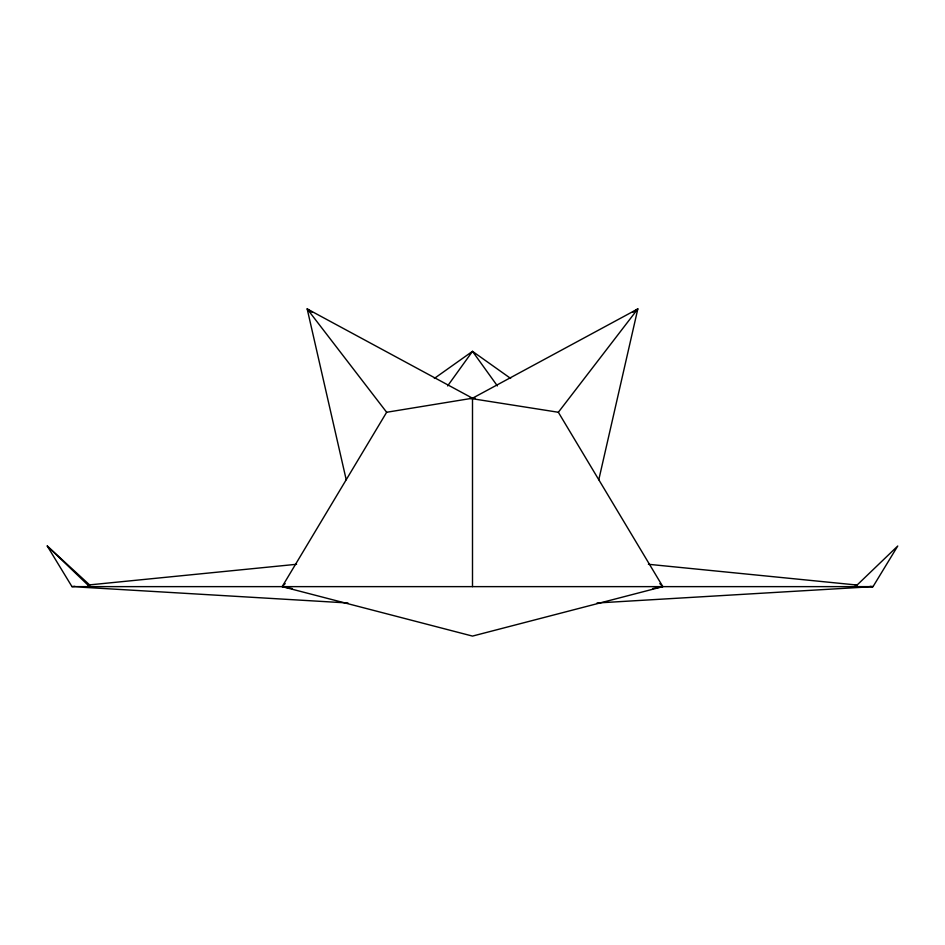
<?xml version="1.0" encoding="UTF-8"?>
<svg xmlns="http://www.w3.org/2000/svg" width="945" height="945" viewBox="0 0 945 945"><rect width="100%" height="100%" fill="white"/><g stroke="black" fill="none" stroke-linecap="round" stroke-linejoin="round"><path stroke-width="1.42" d="M598.787 479.753L637.828 308.909L472.5 398.223L386.647 412.268L282.165 586.632L472.5 636.091L662.835 586.632L558.353 412.268L469.641 398.294M447.623 385.914L472.5 351.339L510.654 378.425M558.353 412.268L637.828 308.909L632.985 312.252M285.189 583.608L282.165 586.632L292.253 588.57M434.346 378.425L472.5 351.339L497.377 385.914M652.747 588.57L662.835 586.632L659.811 583.608M74.915 586.337L71.974 586.632L47.25 546.009L89.574 584.884L89.574 586.632L47.25 546.009M88.121 585.026L296.6 564.283M597.027 602.981L873.026 586.632L897.75 546.009L855.426 586.632L855.426 584.884M346.213 479.753L307.172 308.909L472.5 398.223L475.359 398.294M347.973 602.981L71.974 586.632L873.026 586.632L870.085 586.337M648.4 564.283L856.879 585.026M312.015 312.252L307.172 308.909L386.647 412.268M472.5 398.223L472.5 586.632"/></g></svg>
